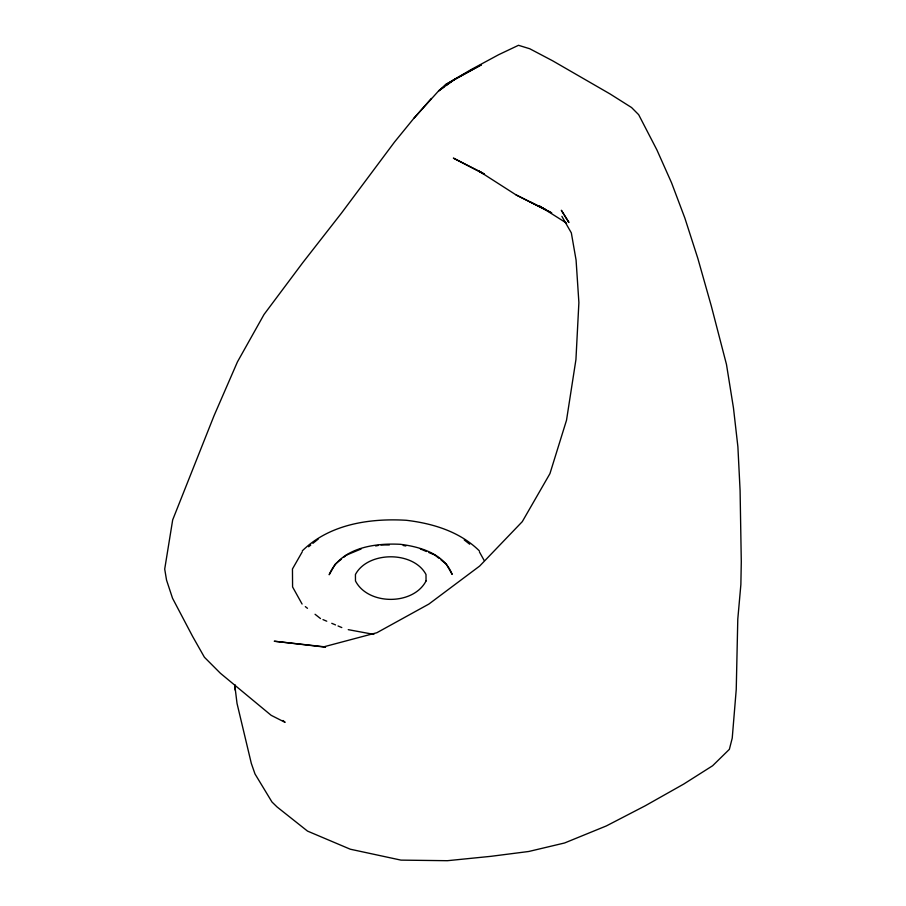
<?xml version="1.0" encoding="UTF-8"?>
<svg xmlns="http://www.w3.org/2000/svg" width="906" height="906" viewBox="0 0 906 906"><rect width="100%" height="100%" fill="white"/><g stroke="black" fill="none" stroke-linecap="round" stroke-linejoin="round"><path stroke-width="1.36" d="M302.196 551.924L292.457 568.979L292.581 586.941L302.083 604.053M234.711 684.619L237.021 703.407L251.313 763.384L255.005 773.962L271.97 801.991L277.043 806.94L307.508 831.096L350.271 849.205L400.962 860.122L447.405 860.7L490.814 856.34L528.764 851.481L564.597 842.976L606.352 825.932L645.163 805.819L683.656 784.109L712.603 765.763L729.364 749.341L732.229 738.141L736.238 689.5L737.79 619.149L740.87 584.551L741.289 561.72L740.089 490.565L737.892 446.783L733.464 407.949L726.476 364.427L711.312 306.024L697.847 258.437L684.891 218.165L671.55 182.797L656.907 149.932L638.662 114.677L631.55 107.52L610.021 93.93L552.626 60.793L529.761 48.754L518.492 45.3L498.696 54.688L471.052 69.615L445.526 84.632L438.595 90.917L413.861 118.312L394.484 142.083L341.494 213.08L302.83 262.581L264.031 314.473L237.44 361.89L214.076 415.639L172.684 519.885L164.711 569.07L166.534 580.078L172.536 598.254L192.593 636.386L204.416 657.246L220.385 673.249L271.166 715.321L285.107 722.376L283.057 720.508M431.369 98.437L413.861 118.312M302.298 550.859C329.444 524.178 369.705 518.107 406.273 520.282C432.898 523.442 459.772 531.584 479.297 550.825M308.618 546.771L310.758 545.061M312.887 543.351L318.244 539.059M341.494 559.093L335.288 564.064L329.184 574.755L329.444 574.064C341.234 547.7 374.688 542.932 400.441 544.313C420.429 546.839 444.155 553.804 452.162 574.415L446.273 564.053L441.041 559.919M343.567 557.428L346.681 554.936M444.031 86.987L438.595 90.917L454.903 79.128L481.403 64.802L445.526 84.632M446.205 85.413L454.903 79.128M346.466 555.084L361.132 548.979M375.639 545.944L378.289 545.446M380.95 544.936L389.342 544.959M325.548 647.19L274.258 641.222L324.858 646.861L323.578 646.884L376.839 632.739L428.878 604.064L479.648 566.069L522.286 521.641L549.931 473.645L566.51 420.259L575.933 359.603L578.889 302.581L576.08 260.101L571.335 232.899L561.879 216.353M403.193 545.48L405.854 545.967M348.266 629.659L373.85 634.393M420.384 548.945L426.466 551.516M428.889 552.547L434.755 554.97L438.946 558.277M322.978 619.602L326.749 621.199M331.766 623.317L335.526 624.913M338.04 625.967L341.8 627.564M482.966 173.137L453.374 158.108L484.461 174.292L479.036 171.166L516.103 194.926L546.522 210.215M516.103 194.926L550.089 212.061M529.682 201.619L546.805 210.328M547.745 210.826L551.697 212.819M546.567 210.147L539.512 206.081L566.612 223.17M464.257 539.953L469.67 544.212M305.322 606.612L307.485 608.311M315.062 614.279L320.475 618.538M479.41 551.89L484.155 560.44M234.745 684.913L235.164 690.089M426.047 580.961C413.385 605.491 368.085 605.525 355.48 580.95L355.435 574.495C367.983 550.927 413.521 550.882 426.001 574.506L426.047 580.961M568.492 221.71L561.335 210.26L568.911 222.514L568.492 221.71"/></g></svg>
